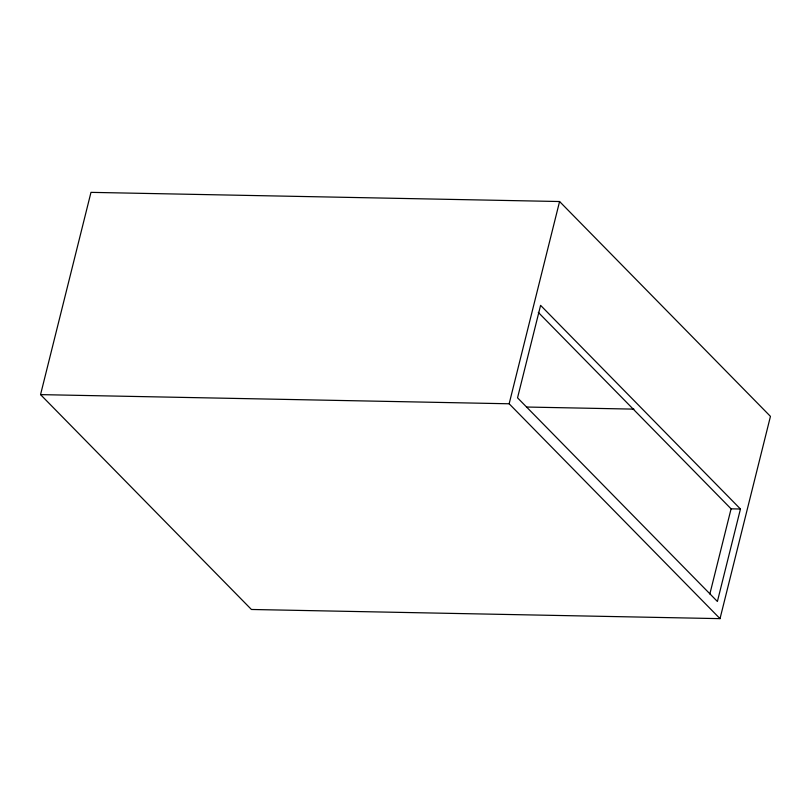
<?xml version="1.0" encoding="UTF-8"?>
<svg xmlns="http://www.w3.org/2000/svg" width="811" height="811" viewBox="0 0 811 811"><rect width="100%" height="100%" fill="white"/><g stroke="black" fill="none" stroke-linecap="round" stroke-linejoin="round"><path stroke-width="1.22" d="M40.55 394.622L90.984 192.359L559.58 201.523L770.45 416.378L720.016 618.641L251.42 609.477L40.55 394.622L509.156 403.777L720.016 618.641M509.156 403.777L559.58 201.523M709.848 593.997L731.086 508.832L538.291 312.387M740.453 509.014L717.4 601.478L517.54 397.826L540.592 305.362L740.453 509.014L731.086 508.832M526.511 407.031L633.918 409.129"/></g></svg>
